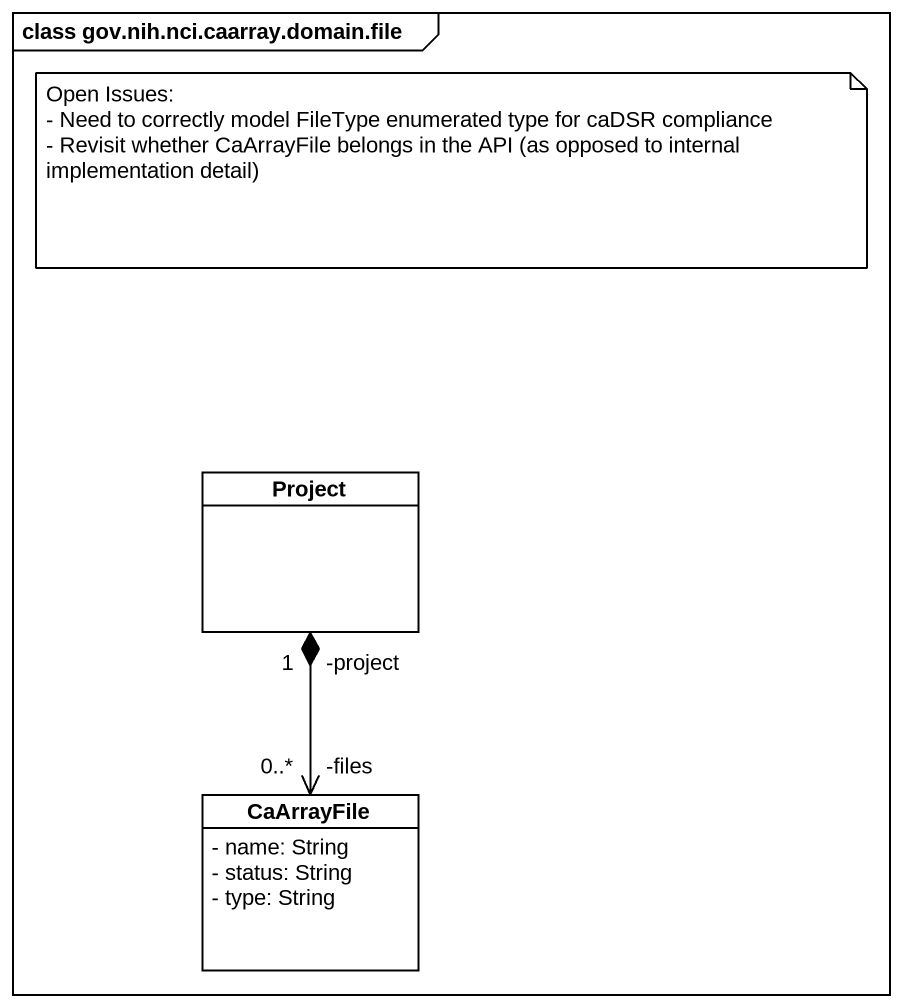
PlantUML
@startuml
mainframe class gov.nih.nci.caarray.domain.file
hide circle
hide empty members
skinparam classAttributeIconSize 0
class Project
class CaArrayFile {
  - name: String
  - status: String
  - type: String
}
Project "-project\n1" *--> "-files\n0..*" CaArrayFile
note as N1
  Open Issues:
  - Need to correctly model FileType enumerated type for caDSR compliance
  - Revisit whether CaArrayFile belongs in the API (as opposed to internal implementation detail)
end note
@enduml
